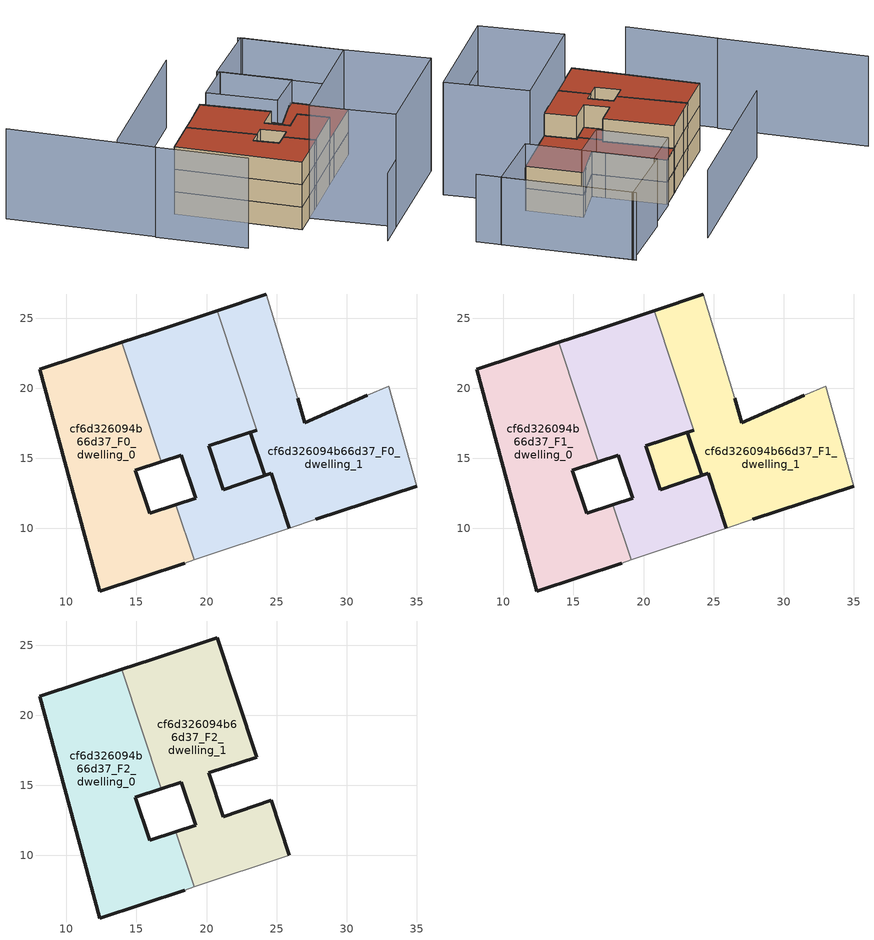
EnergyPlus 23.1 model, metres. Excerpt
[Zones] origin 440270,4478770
cf6d326094b66d37_F0_dwelling_0
 floor ground (EU_floor_Construction): 18.43,7.52 19.12,7.75 17.81,11.68 15.95,11.08 14.9,14.16 16.79,14.77 13.96,23.27 8.08,21.34 12.39,5.53 z0
 wall outside (EU_wall_Construction): 16.79,14.77 14.9,14.16 15.95,11.08 17.81,11.68 / 18.43,7.52 12.39,5.53 8.08,21.34 13.96,23.27 z0:3
 wall adiabatic (EU_wall_Construction): 19.12,7.75 18.43,7.52 z0:3
 wall to cf6d326094b66d37_F0_dwelling_1 (EU_wall_Construction): 13.96,23.27 16.79,14.77 / 17.81,11.68 19.12,7.75 z0:3
cf6d326094b66d37_F0_dwelling_1
 floor ground (EU_floor_Construction): 25.91,10.03 24.61,13.95 24.14,13.79 21.2,12.77 20.17,15.89 21.72,16.4 20.17,15.89 20.17,15.9 23.59,17.02 20.76,25.55 16.06,23.96 13.96,23.27 16.79,14.77 18.19,15.23 19.24,12.14 17.81,11.68 19.12,7.75 z0; 23.59,17.02 20.17,15.9 20.17,15.89 21.72,16.4 z0; 35.02,13.02 32.99,20.14 31.49,19.51 27,17.55 26.51,19.3 24.27,26.73 20.76,25.55 23.59,17.02 21.72,16.4 23.13,16.86 24.14,13.79 24.61,13.95 25.91,10.03 27.8,10.66 z0; 24.14,13.79 23.13,16.86 21.72,16.4 20.17,15.89 21.2,12.77 z0
 wall outside (EU_wall_Construction): 17.81,11.68 19.24,12.14 18.19,15.23 16.79,14.77 / 13.96,23.27 16.07,23.96 20.76,25.55 / 23.59,17.02 20.17,15.89 21.2,12.77 24.61,13.95 25.91,10.03 z0:3
 wall adiabatic (EU_wall_Construction): 25.91,10.03 19.12,7.75 z0:3
 wall to cf6d326094b66d37_F0_dwelling_2 (EU_wall_Construction): 20.76,25.55 23.59,17.02 z0:3
cf6d326094b66d37_F0_dwelling_2
 floor ground (EU_floor_Construction): 25.91,10.03 24.61,13.95 24.14,13.79 21.2,12.77 20.17,15.89 21.72,16.4 20.17,15.89 20.17,15.9 23.59,17.02 20.76,25.55 16.06,23.96 13.96,23.27 16.79,14.77 18.19,15.23 19.24,12.14 17.81,11.68 19.12,7.75 z0; 23.59,17.02 20.17,15.9 20.17,15.89 21.72,16.4 z0; 35.02,13.02 32.99,20.14 31.49,19.51 27,17.55 26.51,19.3 24.27,26.73 20.76,25.55 23.59,17.02 21.72,16.4 23.13,16.86 24.14,13.79 24.61,13.95 25.91,10.03 27.8,10.66 z0; 24.14,13.79 23.13,16.86 21.72,16.4 20.17,15.89 21.2,12.77 z0
 wall outside (EU_wall_Construction): 20.76,25.55 24.27,26.73 / 26.51,19.3 27,17.55 31.49,19.51 / 35.02,13.02 27.8,10.66 / 25.91,10.03 24.61,13.95 24.14,13.79 23.13,16.86 20.17,15.89 20.17,15.9 23.59,17.02 z0:3
 wall adiabatic (EU_wall_Construction): 24.27,26.73 26.51,19.3 / 31.49,19.51 32.99,20.14 35.02,13.02 / 27.8,10.66 25.91,10.03 z0:3
cf6d326094b66d37_F1_dwelling_0
 floor to cf6d326094b66d37_F0_dwelling_0 (EU_floor_Construction): 18.43,7.52 19.12,7.75 17.81,11.68 15.95,11.08 14.9,14.16 16.79,14.77 13.96,23.27 8.08,21.34 12.39,5.53 z3
 wall outside (EU_wall_Construction): 16.79,14.77 14.9,14.16 15.95,11.08 17.81,11.68 / 18.43,7.52 12.39,5.53 8.08,21.34 13.96,23.27 z3:6
 wall adiabatic (EU_wall_Construction): 19.12,7.75 18.43,7.52 z3:6
 wall to cf6d326094b66d37_F1_dwelling_1 (EU_wall_Construction): 13.96,23.27 16.79,14.77 / 17.81,11.68 19.12,7.75 z3:6
cf6d326094b66d37_F1_dwelling_1
 floor outside (EU_floor_Construction): 35.02,13.02 32.99,20.14 31.49,19.51 27,17.55 26.51,19.3 24.27,26.73 20.76,25.55 23.59,17.02 21.72,16.4 23.13,16.86 24.14,13.79 24.61,13.95 25.91,10.03 27.8,10.66 z3; 25.91,10.03 24.61,13.95 24.14,13.79 21.2,12.77 20.17,15.89 21.72,16.4 20.17,15.89 20.17,15.9 23.59,17.02 20.76,25.55 16.06,23.96 13.96,23.27 16.79,14.77 18.19,15.23 19.24,12.14 17.81,11.68 19.12,7.75 z3; 24.14,13.79 23.13,16.86 21.72,16.4 20.17,15.89 21.2,12.77 z3; 23.59,17.02 20.17,15.9 20.17,15.89 21.72,16.4 z3
 wall outside (EU_wall_Construction): 17.81,11.68 19.24,12.14 18.19,15.23 16.79,14.77 / 13.96,23.27 16.07,23.96 20.76,25.55 / 23.59,17.02 20.17,15.89 21.2,12.77 24.61,13.95 25.91,10.03 z3:6
 wall adiabatic (EU_wall_Construction): 25.91,10.03 19.12,7.75 z3:6
 wall to cf6d326094b66d37_F1_dwelling_2 (EU_wall_Construction): 20.76,25.55 23.59,17.02 z3:6
 roof outside (EU_floor_Construction): 32.99,20.14 35.02,13.02 27.8,10.66 25.91,10.03 24.61,13.95 24.14,13.79 23.13,16.86 21.72,16.4 23.59,17.02 20.76,25.55 24.27,26.73 26.51,19.3 27,17.55 31.49,19.51 z6; 23.13,16.86 24.14,13.79 21.2,12.77 20.17,15.89 21.72,16.4 z6
cf6d326094b66d37_F1_dwelling_2
 floor to cf6d326094b66d37_F0_dwelling_2 (EU_floor_Construction): 25.91,10.03 24.61,13.95 24.14,13.79 21.2,12.77 20.17,15.89 21.72,16.4 20.17,15.89 20.17,15.9 23.59,17.02 20.76,25.55 16.06,23.96 13.96,23.27 16.79,14.77 18.19,15.23 19.24,12.14 17.81,11.68 19.12,7.75 z3; 35.02,13.02 32.99,20.14 31.49,19.51 27,17.55 26.51,19.3 24.27,26.73 20.76,25.55 23.59,17.02 21.72,16.4 23.13,16.86 24.14,13.79 24.61,13.95 25.91,10.03 27.8,10.66 z3; 23.59,17.02 20.17,15.9 20.17,15.89 21.72,16.4 z3; 24.14,13.79 23.13,16.86 21.72,16.4 20.17,15.89 21.2,12.77 z3
 wall outside (EU_wall_Construction): 20.76,25.55 24.27,26.73 / 26.51,19.3 27,17.55 31.49,19.51 / 35.02,13.02 27.8,10.66 / 25.91,10.03 24.61,13.95 24.14,13.79 23.13,16.86 20.17,15.89 20.17,15.9 23.59,17.02 z3:6
 wall adiabatic (EU_wall_Construction): 24.27,26.73 26.51,19.3 / 31.49,19.51 32.99,20.14 35.02,13.02 / 27.8,10.66 25.91,10.03 z3:6
 roof outside (EU_roof_Construction): 23.59,17.02 21.72,16.4 20.17,15.89 20.17,15.9 z6; 20.76,25.55 23.59,17.02 20.17,15.9 20.17,15.89 21.72,16.4 20.17,15.89 21.2,12.77 24.14,13.79 24.61,13.95 25.91,10.03 19.12,7.75 17.81,11.68 19.24,12.14 18.19,15.23 16.79,14.77 13.96,23.27 16.06,23.96 z6; 32.99,20.14 35.02,13.02 27.8,10.66 25.91,10.03 24.61,13.95 24.14,13.79 23.13,16.86 21.72,16.4 23.59,17.02 20.76,25.55 24.27,26.73 26.51,19.3 27,17.55 31.49,19.51 z6; 23.13,16.86 24.14,13.79 21.2,12.77 20.17,15.89 21.72,16.4 z6
cf6d326094b66d37_F2_dwelling_0
 floor to cf6d326094b66d37_F1_dwelling_0 (EU_floor_Construction): 18.43,7.52 19.12,7.75 17.81,11.68 15.95,11.08 14.9,14.16 16.79,14.77 13.96,23.27 8.08,21.34 12.39,5.53 z6
 wall outside (EU_wall_Construction): 16.79,14.77 14.9,14.16 15.95,11.08 17.81,11.68 / 18.43,7.52 12.39,5.53 8.08,21.34 13.96,23.27 z6:9
 wall adiabatic (EU_wall_Construction): 19.12,7.75 18.43,7.52 z6:9
 wall to cf6d326094b66d37_F2_dwelling_1 (EU_wall_Construction): 13.96,23.27 16.79,14.77 / 17.81,11.68 19.12,7.75 z6:9
 roof outside (EU_roof_Construction): 13.96,23.27 16.79,14.77 14.9,14.16 15.95,11.08 17.81,11.68 19.12,7.75 18.43,7.52 12.39,5.53 8.08,21.34 z9
cf6d326094b66d37_F2_dwelling_1
 floor to cf6d326094b66d37_F1_dwelling_1 (EU_floor_Construction): 25.91,10.03 24.61,13.95 24.14,13.79 21.2,12.77 20.17,15.89 21.72,16.4 20.17,15.89 20.17,15.9 23.59,17.02 20.76,25.55 16.06,23.96 13.96,23.27 16.79,14.77 18.19,15.23 19.24,12.14 17.81,11.68 19.12,7.75 z6; 23.59,17.02 20.17,15.9 20.17,15.89 21.72,16.4 z6
 wall outside (EU_wall_Construction): 17.81,11.68 19.24,12.14 18.19,15.23 16.79,14.77 / 13.96,23.27 16.07,23.96 20.76,25.55 23.59,17.02 20.17,15.89 21.2,12.77 24.61,13.95 25.91,10.03 z6:9
 wall adiabatic (EU_wall_Construction): 25.91,10.03 19.12,7.75 z6:9
 roof outside (EU_roof_Construction): 20.76,25.55 23.59,17.02 20.17,15.89 21.2,12.77 24.61,13.95 25.91,10.03 19.12,7.75 17.81,11.68 19.24,12.14 18.19,15.23 16.79,14.77 13.96,23.27 16.07,23.96 z9
shading: 0.98,19.52 4.04,8.14 / -4.01,38.02 1.05,19.53 z0:12; 15.1,-5.09 32.26,0.57 / 46.15,12.89 40.56,32.51 / 30.09,36.27 6.26,28.38 / 35.02,13.02 30.38,29.14 / 30.38,29.14 40.68,32.1 / 40.68,32.1 45.32,15.98 / 45.32,15.98 35.02,13.02 / 26.86,18.12 24.22,26.88 / 24.22,26.88 30.49,28.77 / 30.49,28.77 33.13,20.01 / 33.13,20.01 26.86,18.12 z0:9; 36.11,1.82 19.28,-3.74 / 19.28,-3.74 15.83,6.71 / 15.83,6.71 32.66,12.27 / 32.66,12.27 36.11,1.82 z0:15
[Building]
EU S2 Campaign: North Axis=0; Terrain=City; Solar Distribution=FullExterior
[Site:Location]
Madrid: Latitude=40.5; Longitude=-3.5; Time Zone=1; Elevation=609
[SizingPeriod:WeatherFileDays]
AnnualSizingPeriod: Begin Month=1; Begin Day of Month=1; End Month=12; End Day of Month=31; Day of Week for Start Day=Monday; Use Weather File Daylight Saving Period=No; Use Weather File Rain and Snow Indicators=No
[MATERIAL]
EU_InternalMass_Material: Roughness=MediumRough; Thickness=0.1; Conductivity=1; Density=1800; Specific Heat=900; Thermal Absorptance=0.9; Solar Absorptance=0.7; Visible Absorptance=0.7
[MATERIAL:NOMASS] Roughness=MediumRough; Thermal Absorptance=0.9; Solar Absorptance=0.7; Visible Absorptance=0.7
Name | Thermal Resistance
EU_wall_NoMass | 0.609216
EU_roof_NoMass | 0.513268
EU_floor_NoMass | 0.568163
[CONSTRUCTION]
EU_wall_Construction: EU_wall_NoMass
EU_roof_Construction: EU_roof_NoMass
EU_floor_Construction: EU_floor_NoMass
EU_InternalMass_Construction: EU_InternalMass_Material
[ZONE] Type=1; Multiplier=1; Ceiling Height=autocalculate; Floor Area=autocalculate; Part of Total Floor Area=Yes
Name | Volume
cf6d326094b66d37_F0_dwelling_0; cf6d326094b66d37_F1_dwelling_0; cf6d326094b66d37_F2_dwelling_0 | 306.644
cf6d326094b66d37_F0_dwelling_1; cf6d326094b66d37_F1_dwelling_1; cf6d326094b66d37_F0_dwelling_2; cf6d326094b66d37_F1_dwelling_2 | 643.71
cf6d326094b66d37_F2_dwelling_1 | 301.808
[INTERNALMASS] Construction=EU_InternalMass_Construction
Name | Zone or ZoneList | Surface Area
cf6d326094b66d37_F0_dwelling_0_EU_InternalMass | cf6d326094b66d37_F0_dwelling_0 | 102.215
cf6d326094b66d37_F0_dwelling_1_EU_InternalMass | cf6d326094b66d37_F0_dwelling_1 | 100.586
cf6d326094b66d37_F0_dwelling_2_EU_InternalMass | cf6d326094b66d37_F0_dwelling_2 | 103.832
cf6d326094b66d37_F1_dwelling_0_EU_InternalMass | cf6d326094b66d37_F1_dwelling_0 | 102.215
cf6d326094b66d37_F1_dwelling_1_EU_InternalMass | cf6d326094b66d37_F1_dwelling_1 | 100.586
cf6d326094b66d37_F1_dwelling_2_EU_InternalMass | cf6d326094b66d37_F1_dwelling_2 | 103.832
cf6d326094b66d37_F2_dwelling_0_EU_InternalMass | cf6d326094b66d37_F2_dwelling_0 | 155.402
cf6d326094b66d37_F2_dwelling_1_EU_InternalMass | cf6d326094b66d37_F2_dwelling_1 | 151.223
[OTHEREQUIPMENT] Fuel Type=Electricity; Design Level Calculation Method=Watts/Area; Power per Zone Floor Area=1; Fraction Latent=0; Fraction Radiant=0; Fraction Lost=0; Carbon Dioxide Generation Rate=0; EndUse Subcategory=EU_Step8_InternalGains
Name | Zone or ZoneList or Space or SpaceList | Schedule
EU_Step8_InternalGain_cf6d326094b66d37_F0_dwelling_0_f000 | cf6d326094b66d37_F0_dwelling_0 | EU_Step8_GainSchedule_cf6d326094b66d37_F0_dwelling_0_f000
EU_Step8_InternalGain_cf6d326094b66d37_F0_dwelling_1_f000 | cf6d326094b66d37_F0_dwelling_1 | EU_Step8_GainSchedule_cf6d326094b66d37_F0_dwelling_1_f000
EU_Step8_InternalGain_cf6d326094b66d37_F0_dwelling_2_f000 | cf6d326094b66d37_F0_dwelling_2 | EU_Step8_GainSchedule_cf6d326094b66d37_F0_dwelling_2_f000
EU_Step8_InternalGain_cf6d326094b66d37_F1_dwelling_0_f000 | cf6d326094b66d37_F1_dwelling_0 | EU_Step8_GainSchedule_cf6d326094b66d37_F1_dwelling_0_f000
EU_Step8_InternalGain_cf6d326094b66d37_F1_dwelling_1_f000 | cf6d326094b66d37_F1_dwelling_1 | EU_Step8_GainSchedule_cf6d326094b66d37_F1_dwelling_1_f000
EU_Step8_InternalGain_cf6d326094b66d37_F1_dwelling_2_f000 | cf6d326094b66d37_F1_dwelling_2 | EU_Step8_GainSchedule_cf6d326094b66d37_F1_dwelling_2_f000
EU_Step8_InternalGain_cf6d326094b66d37_F2_dwelling_0_f000 | cf6d326094b66d37_F2_dwelling_0 | EU_Step8_GainSchedule_cf6d326094b66d37_F2_dwelling_0_f000
EU_Step8_InternalGain_cf6d326094b66d37_F2_dwelling_1_f000 | cf6d326094b66d37_F2_dwelling_1 | EU_Step8_GainSchedule_cf6d326094b66d37_F2_dwelling_1_f000
[ZONEVENTILATION:DESIGNFLOWRATE] Schedule=EU_AlwaysOn; Design Flow Rate Calculation Method=AirChanges/Hour; Air Changes per Hour=0.752966; Ventilation Type=Natural; Fan Pressure Rise=0; Fan Total Efficiency=1; Constant Term Coefficient=1; Temperature Term Coefficient=0; Velocity Term Coefficient=0; Velocity Squared Term Coefficient=0; Minimum Indoor Temperature=-100; Maximum Indoor Temperature=100; Delta Temperature=-100; Minimum Outdoor Temperature=-100; Maximum Outdoor Temperature=100; Maximum Wind Speed=40
Name | Zone or ZoneList or Space or SpaceList
EU_ConstantAir_cf6d326094b66d37_F0_dwelling_0 | cf6d326094b66d37_F0_dwelling_0
EU_ConstantAir_cf6d326094b66d37_F0_dwelling_1 | cf6d326094b66d37_F0_dwelling_1
EU_ConstantAir_cf6d326094b66d37_F0_dwelling_2 | cf6d326094b66d37_F0_dwelling_2
EU_ConstantAir_cf6d326094b66d37_F1_dwelling_0 | cf6d326094b66d37_F1_dwelling_0
EU_ConstantAir_cf6d326094b66d37_F1_dwelling_1 | cf6d326094b66d37_F1_dwelling_1
EU_ConstantAir_cf6d326094b66d37_F1_dwelling_2 | cf6d326094b66d37_F1_dwelling_2
EU_ConstantAir_cf6d326094b66d37_F2_dwelling_0 | cf6d326094b66d37_F2_dwelling_0
EU_ConstantAir_cf6d326094b66d37_F2_dwelling_1 | cf6d326094b66d37_F2_dwelling_1
[HVACTEMPLATE:THERMOSTAT] Constant Heating Setpoint=20; Constant Cooling Setpoint=50
EU_HeatOnly_cf6d326094b66d37_F0_dwelling_0; EU_HeatOnly_cf6d326094b66d37_F0_dwelling_1; EU_HeatOnly_cf6d326094b66d37_F0_dwelling_2; EU_HeatOnly_cf6d326094b66d37_F1_dwelling_0; EU_HeatOnly_cf6d326094b66d37_F1_dwelling_1; EU_HeatOnly_cf6d326094b66d37_F1_dwelling_2; EU_HeatOnly_cf6d326094b66d37_F2_dwelling_0; EU_HeatOnly_cf6d326094b66d37_F2_dwelling_1
[HVACTEMPLATE:ZONE:IDEALLOADSAIRSYSTEM] System Availability Schedule=EU_AlwaysOn; Maximum Heating Supply Air Temperature=50; Minimum Cooling Supply Air Temperature=13; Maximum Heating Supply Air Humidity Ratio=0.0156; Minimum Cooling Supply Air Humidity Ratio=0.0077; Heating Limit=NoLimit; Cooling Limit=NoLimit; Heating Availability Schedule=EU_AlwaysOn; Cooling Availability Schedule=EU_CoolingOff; Dehumidification Control Type=ConstantSensibleHeatRatio; Cooling Sensible Heat Ratio=0.7; Dehumidification Setpoint=60; Humidification Control Type=None; Humidification Setpoint=30; Outdoor Air Method=None; Outdoor Air Flow Rate per Person=0.00944; Outdoor Air Flow Rate per Zone Floor Area=0; Outdoor Air Flow Rate per Zone=0; Demand Controlled Ventilation Type=None; Outdoor Air Economizer Type=NoEconomizer; Heat Recovery Type=None; Sensible Heat Recovery Effectiveness=0.7; Latent Heat Recovery Effectiveness=0.65
Name | Template Thermostat
cf6d326094b66d37_F0_dwelling_0 | EU_HeatOnly_cf6d326094b66d37_F0_dwelling_0
cf6d326094b66d37_F0_dwelling_1 | EU_HeatOnly_cf6d326094b66d37_F0_dwelling_1
cf6d326094b66d37_F0_dwelling_2 | EU_HeatOnly_cf6d326094b66d37_F0_dwelling_2
cf6d326094b66d37_F1_dwelling_0 | EU_HeatOnly_cf6d326094b66d37_F1_dwelling_0
cf6d326094b66d37_F1_dwelling_1 | EU_HeatOnly_cf6d326094b66d37_F1_dwelling_1
cf6d326094b66d37_F1_dwelling_2 | EU_HeatOnly_cf6d326094b66d37_F1_dwelling_2
cf6d326094b66d37_F2_dwelling_0 | EU_HeatOnly_cf6d326094b66d37_F2_dwelling_0
cf6d326094b66d37_F2_dwelling_1 | EU_HeatOnly_cf6d326094b66d37_F2_dwelling_1
[SIZING:ZONE] Zone Cooling Design Supply Air Temperature Input Method=SupplyAirTemperature; Zone Cooling Design Supply Air Temperature=13; Zone Heating Design Supply Air Temperature Input Method=SupplyAirTemperature; Zone Heating Design Supply Air Temperature=50; Zone Cooling Design Supply Air Humidity Ratio=0.008; Zone Heating Design Supply Air Humidity Ratio=0.008; Cooling Design Air Flow Method=DesignDay; Cooling Design Air Flow Rate=0; Cooling Minimum Air Flow per Zone Floor Area=0.000762; Cooling Minimum Air Flow=0; Cooling Minimum Air Flow Fraction=0.2; Heating Design Air Flow Method=DesignDay; Heating Design Air Flow Rate=0; Heating Maximum Air Flow per Zone Floor Area=0.002032; Heating Maximum Air Flow=0.141576; Heating Maximum Air Flow Fraction=0.3; Account for Dedicated Outdoor Air System=No; Dedicated Outdoor Air System Control Strategy=NeutralSupplyAir; Dedicated Outdoor Air Low Setpoint Temperature for Design=autosize; Dedicated Outdoor Air High Setpoint Temperature for Design=autosize; Zone Load Sizing Method=Sensible Load Only No Latent Load; Zone Latent Cooling Design Supply Air Humidity Ratio Input Method=HumidityRatioDifference; Zone Cooling Design Supply Air Humidity Ratio Difference=0.005; Zone Latent Heating Design Supply Air Humidity Ratio Input Method=HumidityRatioDifference; Zone Humidification Design Supply Air Humidity Ratio Difference=0.005
cf6d326094b66d37_F0_dwelling_0; cf6d326094b66d37_F0_dwelling_1; cf6d326094b66d37_F0_dwelling_2; cf6d326094b66d37_F1_dwelling_0; cf6d326094b66d37_F1_dwelling_1; cf6d326094b66d37_F1_dwelling_2; cf6d326094b66d37_F2_dwelling_0; cf6d326094b66d37_F2_dwelling_1
[SCHEDULE:CONSTANT]
Name | Hourly Value
EU_AlwaysOn | 1
EU_CoolingOff | 0
[SCHEDULE:FILE] Column Number=1; Rows to Skip at Top=0; Number of Hours of Data=8760; Column Separator=Comma; Interpolate to Timestep=No; Minutes per Item=60; Adjust Schedule for Daylight Savings=Yes
Name | File
EU_Step8_GainSchedule_cf6d326094b66d37_F0_dwelling_0_f000 | ../../schedules/cf6d326094b66d37/cf6d326094b66d37_F0_dwelling_0_f000_gain.csv
EU_Step8_GainSchedule_cf6d326094b66d37_F0_dwelling_1_f000 | ../../schedules/cf6d326094b66d37/cf6d326094b66d37_F0_dwelling_1_f000_gain.csv
EU_Step8_GainSchedule_cf6d326094b66d37_F0_dwelling_2_f000 | ../../schedules/cf6d326094b66d37/cf6d326094b66d37_F0_dwelling_2_f000_gain.csv
EU_Step8_GainSchedule_cf6d326094b66d37_F1_dwelling_0_f000 | ../../schedules/cf6d326094b66d37/cf6d326094b66d37_F1_dwelling_0_f000_gain.csv
EU_Step8_GainSchedule_cf6d326094b66d37_F1_dwelling_1_f000 | ../../schedules/cf6d326094b66d37/cf6d326094b66d37_F1_dwelling_1_f000_gain.csv
EU_Step8_GainSchedule_cf6d326094b66d37_F1_dwelling_2_f000 | ../../schedules/cf6d326094b66d37/cf6d326094b66d37_F1_dwelling_2_f000_gain.csv
EU_Step8_GainSchedule_cf6d326094b66d37_F2_dwelling_0_f000 | ../../schedules/cf6d326094b66d37/cf6d326094b66d37_F2_dwelling_0_f000_gain.csv
EU_Step8_GainSchedule_cf6d326094b66d37_F2_dwelling_1_f000 | ../../schedules/cf6d326094b66d37/cf6d326094b66d37_F2_dwelling_1_f000_gain.csv
